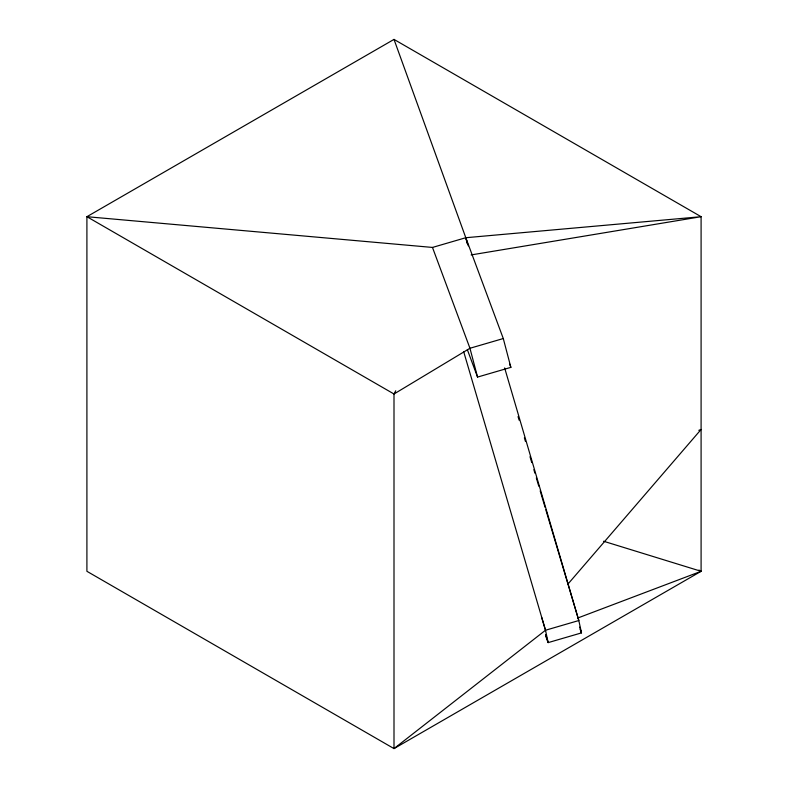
<?xml version="1.0" encoding="UTF-8"?>
<svg xmlns="http://www.w3.org/2000/svg" width="788" height="788" viewBox="0 0 788 788"><rect width="100%" height="100%" fill="white"/><g stroke="black" fill="none" stroke-linecap="round" stroke-linejoin="round"><path stroke-width="1.18" d="M395.734 390.769L394 394L394 748.6L701.093 571.3L701.093 216.7L394 39.4L86.907 216.7L86.907 571.3L394 748.6L545.503 630.242L578.825 620.53L504.645 367.947M567.695 584.361L701.093 429.46L698.798 430.327M577.535 618.107L701.093 571.3L698.966 570.079M467.382 349.734L477.548 377.078L510.87 367.366L503.286 338.544L469.953 348.266L394 394L86.907 216.7L432.474 247.432L465.797 237.72L701.093 216.7L471.135 254.928M603.569 541.238L701.093 571.3M503.286 338.544L465.797 237.72L394 39.4M509.6 363.948L510.87 367.366M580.195 629.464L581.475 632.902L548.153 642.614L545.591 635.739M432.474 247.432L469.953 348.266L477.548 377.078M468.289 245.846L465.797 237.72L467.176 243.522M579.692 627.1L581.475 632.902L578.825 620.53L545.808 509.738M545.66 634.488L548.153 642.614L545.503 630.242L463.689 351.694M518.051 416.616L519.105 420.152M524.375 437.832L525.429 441.369M529.999 456.695L531.752 462.586M533.86 469.658L534.914 473.194M536.323 477.912L538.775 486.157M540.184 490.875L545.099 507.374M541.632 617.28L545.503 630.242"/></g></svg>
